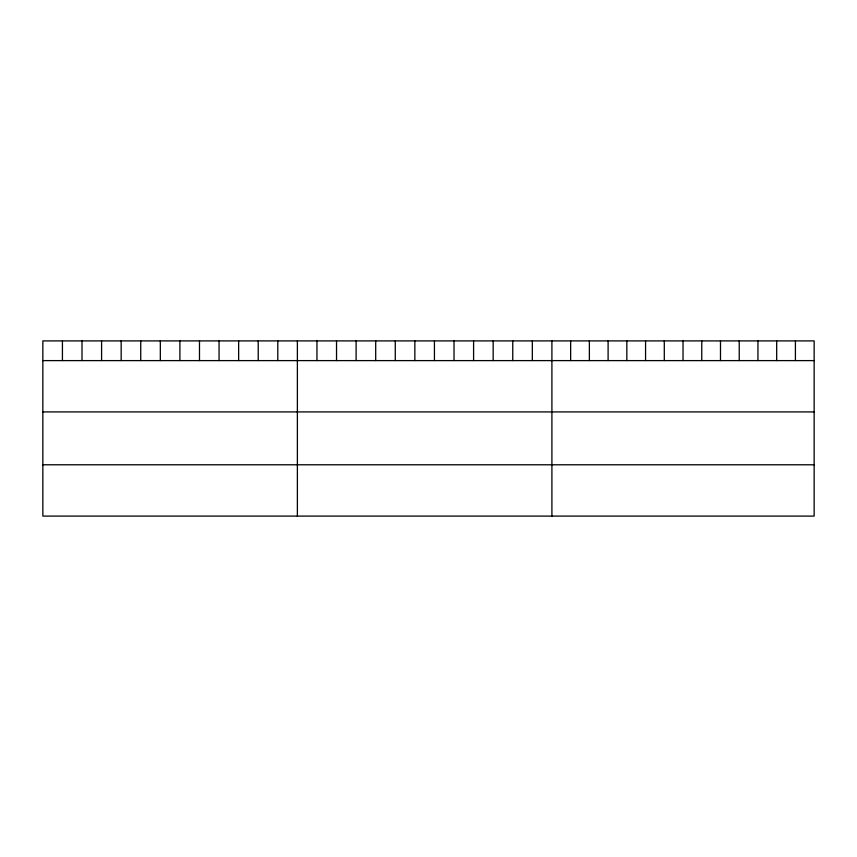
<?xml version="1.0" encoding="UTF-8"?>
<svg xmlns="http://www.w3.org/2000/svg" width="857" height="857" viewBox="0 0 857 857"><rect width="100%" height="100%" fill="white"/><g stroke="black" fill="none" stroke-linecap="round" stroke-linejoin="round"><path stroke-width="1.29" d="M814.15 360.604L814.15 516.096L42.85 516.096L42.85 340.904L814.15 340.904L814.15 360.604L42.85 360.604M42.85 411.917L814.15 411.917M42.85 464.783L814.15 464.783M795.414 340.904L795.414 360.604M776.688 340.904L776.688 360.604M757.952 340.904L757.952 360.604M739.227 340.904L739.227 360.604M720.491 340.904L720.491 360.604M701.765 340.904L701.765 360.604M683.029 340.904L683.029 360.604M664.293 340.904L664.293 360.604M645.567 340.904L645.567 360.604M626.831 340.904L626.831 360.604M608.106 340.904L608.106 360.604M589.37 340.904L589.37 360.604M570.644 340.904L570.644 360.604M551.908 340.904L551.908 516.096M532.326 340.904L532.326 360.604M512.754 340.904L512.754 360.604M493.171 340.904L493.171 360.604M473.589 340.904L473.589 360.604M454.017 340.904L454.017 360.604M434.435 340.904L434.435 360.604M414.852 340.904L414.852 360.604M395.27 340.904L395.27 360.604M375.698 340.904L375.698 360.604M356.116 340.904L356.116 360.604M336.533 340.904L336.533 360.604M316.961 340.904L316.961 360.604M297.379 340.904L297.379 516.096M277.797 340.904L277.797 360.604M258.225 340.904L258.225 360.604M238.642 340.904L238.642 360.604M219.06 340.904L219.06 360.604M199.488 340.904L199.488 360.604M179.906 340.904L179.906 360.604M160.323 340.904L160.323 360.604M140.741 340.904L140.741 360.604M121.169 340.904L121.169 360.604M101.587 340.904L101.587 360.604M82.004 340.904L82.004 360.604M62.432 340.904L62.432 360.604"/></g></svg>
